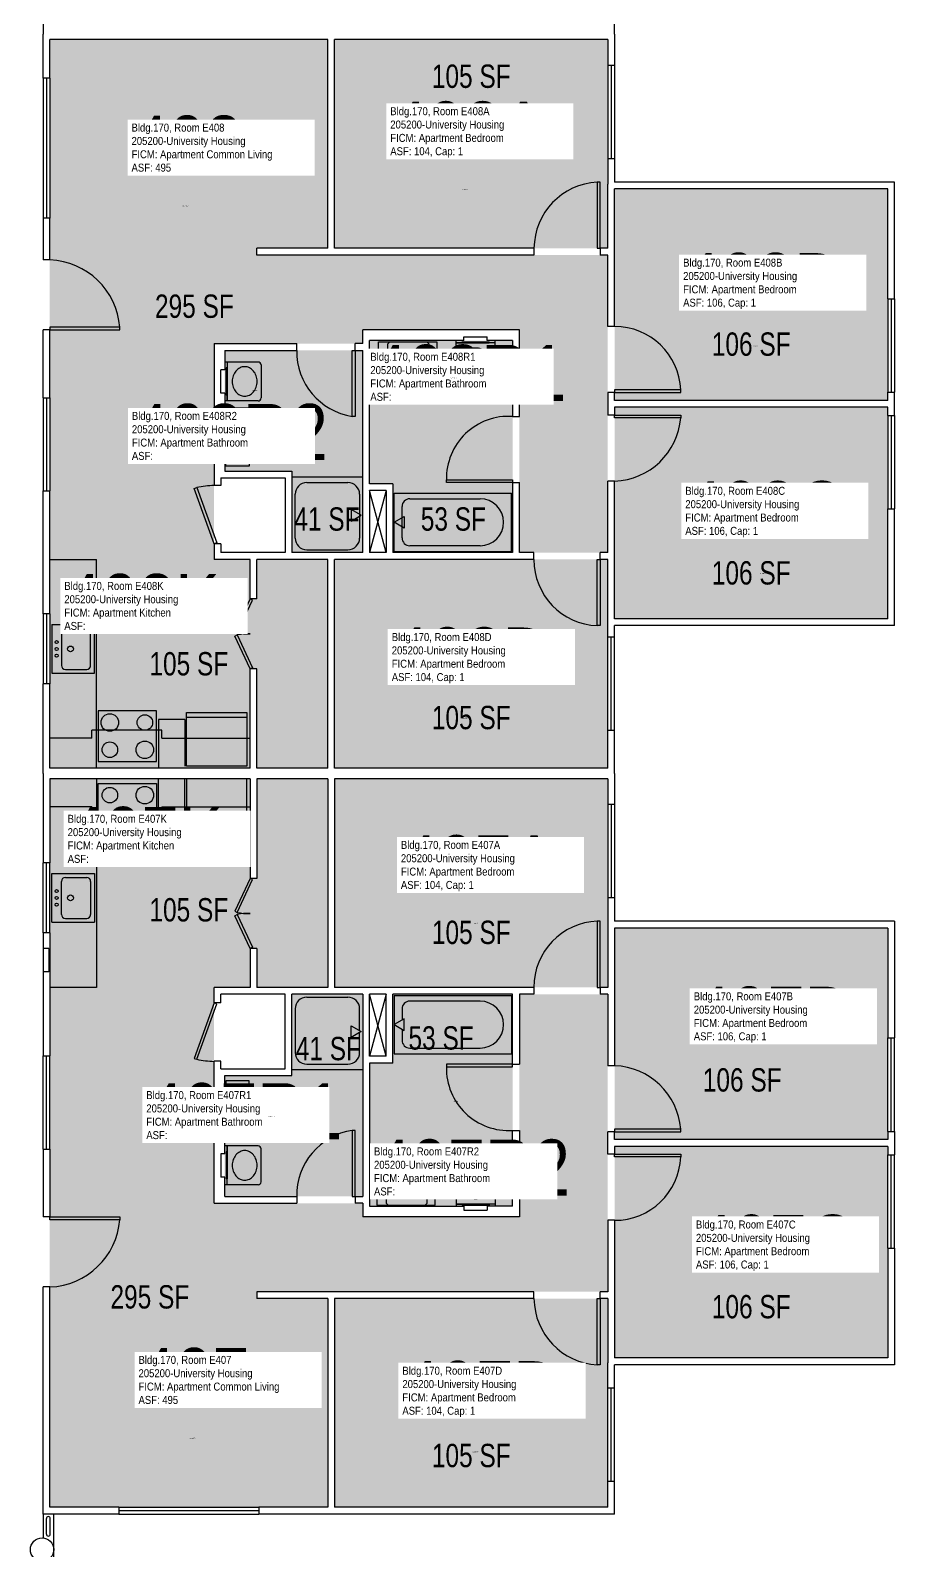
# Model space of a CAD drawing. Header units: inches. Extents: x -362 to 1240, y -1298 to 2007.
# Drawn here: x 496 to 940, y 284 to 1066 of the extents above; entities that cross this region are included whole.
import ezdxf
from ezdxf.enums import TextEntityAlignment as Align

# ---------------------------------------------------------------- set-up
doc = ezdxf.new("R2010")
doc.units = ezdxf.units.IN
doc.header["$LTSCALE"] = 10
doc.header["$MEASUREMENT"] = 0
for name, color, linetype in [('A-DOOR', 2, 'CONTINUOUS'), ('A-FLOR', 3, 'CONTINUOUS'), ('A-GLAZ', 1, 'CONTINUOUS'), ('A-IDEN-RNUM', 7, 'CONTINUOUS'), ('A-IDEN-SNUM', 4, 'CONTINUOUS'), ('A-IDEN-VNUM', 4, 'CONTINUOUS'), ('A-WALL', 5, 'CONTINUOUS'), ('AREA-TEXT', 3, 'CONTINUOUS'), ('P-SANR-FIXT', 2, 'CONTINUOUS'), ('Rooms-Category-Color', 7, 'CONTINUOUS'), ('Rooms-College-Color', 7, 'CONTINUOUS'), ('Rooms-Department-Color', 7, 'CONTINUOUS'), ('Rooms-Division-Color', 7, 'CONTINUOUS'), ('Rooms-Information', 7, 'CONTINUOUS')]:
    doc.layers.add(name, color=color, linetype=linetype)
doc.styles.add('CP_AREA', font='arial.ttf', dxfattribs={"height": 15})
doc.styles.add('CP_ROOMSNUMBER', font='arial.ttf', dxfattribs={"height": 1})
doc.styles.add('CP_ROOMVNUMBER', font='arial.ttf', dxfattribs={"width": 0.85, "height": 0.075})

msp = doc.modelspace()

# ---------------------------------------------------------------- hatches: boundary and pattern name
at = {"layer": 'Rooms-Category-Color', "true_color": 0x728ef3}
for points in [[(792.76, 797.51), (792.76, 950.51), (612.26, 950.51), (612.26, 954.01), (648.76, 954.01), (648.76, 1061.26), (505.76, 1061.26), (505.76, 794.01), (590.27, 794.01), (590.27, 905), (666.76, 905.01), (666.76, 912.01), (747.26, 912.01), (747.26, 797.51)], [(652.26, 954.01), (652.26, 1061.26), (792.76, 1061.26), (792.76, 954.01)], [(796.26, 984.51), (796.26, 875.76), (936.76, 875.76), (936.76, 984.51)], [(666.76, 797.51), (666.76, 901.51), (595.77, 901.51), (595.77, 839.38), (630.26, 839.38), (630.26, 797.51)], [(743.76, 797.51), (743.76, 906.39), (670.26, 906.51), (670.27, 832.88), (682.26, 832.88), (682.26, 797.51)], [(796.26, 872.26), (796.26, 763.51), (936.76, 763.51), (936.76, 872.26)], [(648.76, 686.76), (648.76, 794.01), (612.27, 794.01), (612.27, 773.76), (608.76, 773.76), (608.76, 794.01), (505.76, 794.01), (505.76, 686.76), (608.76, 686.76), (608.76, 737.76), (612.26, 737.76), (612.26, 686.76)], [(792.76, 794.01), (792.76, 686.76), (652.26, 686.76), (652.26, 794.01)], [(648.76, 681.26), (648.76, 574.01), (612.27, 574.01), (612.27, 594.01), (608.76, 594.01), (608.76, 574.01), (505.76, 574.01), (505.76, 681.26), (608.76, 681.26), (608.76, 630.01), (612.26, 630.01), (612.26, 681.26)], [(792.78, 574.01), (792.78, 681.26), (652.28, 681.26), (652.28, 574.01)], [(796.28, 495.76), (796.28, 604.51), (936.78, 604.51), (936.78, 495.76)], [(792.76, 570.51), (792.76, 417.51), (612.26, 417.51), (612.26, 414.01), (648.76, 414.01), (648.76, 306.76), (505.76, 306.76), (505.76, 574.01), (590.27, 574.01), (590.27, 463.01), (666.76, 463.01), (666.76, 456), (747.26, 456), (747.26, 570.51)], [(666.76, 570.51), (666.76, 466.51), (595.77, 466.51), (595.77, 528.63), (630.26, 528.63), (630.26, 570.51)], [(743.76, 570.51), (743.76, 461.63), (670.26, 461.5), (670.27, 535.13), (682.26, 535.13), (682.26, 570.51)], [(796.28, 383.51), (796.28, 492.26), (936.78, 492.26), (936.78, 383.51)], [(652.28, 414.01), (652.28, 306.76), (792.78, 306.76), (792.78, 414.01)]]:
    msp.add_hatch(color=171, dxfattribs=at).paths.add_polyline_path(points)
at = {"layer": 'Rooms-College-Color', "true_color": 0xadadad}
for points in [[(792.76, 797.51), (792.76, 950.51), (612.26, 950.51), (612.26, 954.01), (648.76, 954.01), (648.76, 1061.26), (505.76, 1061.26), (505.76, 794.01), (590.27, 794.01), (590.27, 905), (666.76, 905.01), (666.76, 912.01), (747.26, 912.01), (747.26, 797.51)], [(652.26, 954.01), (652.26, 1061.26), (792.76, 1061.26), (792.76, 954.01)], [(796.26, 984.51), (796.26, 875.76), (936.76, 875.76), (936.76, 984.51)], [(666.76, 797.51), (666.76, 901.51), (595.77, 901.51), (595.77, 839.38), (630.26, 839.38), (630.26, 797.51)], [(743.76, 797.51), (743.76, 906.39), (670.26, 906.51), (670.27, 832.88), (682.26, 832.88), (682.26, 797.51)], [(796.26, 872.26), (796.26, 763.51), (936.76, 763.51), (936.76, 872.26)], [(648.76, 686.76), (648.76, 794.01), (612.27, 794.01), (612.27, 773.76), (608.76, 773.76), (608.76, 794.01), (505.76, 794.01), (505.76, 686.76), (608.76, 686.76), (608.76, 737.76), (612.26, 737.76), (612.26, 686.76)], [(792.76, 794.01), (792.76, 686.76), (652.26, 686.76), (652.26, 794.01)], [(648.76, 681.26), (648.76, 574.01), (612.27, 574.01), (612.27, 594.01), (608.76, 594.01), (608.76, 574.01), (505.76, 574.01), (505.76, 681.26), (608.76, 681.26), (608.76, 630.01), (612.26, 630.01), (612.26, 681.26)], [(792.78, 574.01), (792.78, 681.26), (652.28, 681.26), (652.28, 574.01)], [(796.28, 495.76), (796.28, 604.51), (936.78, 604.51), (936.78, 495.76)], [(792.76, 570.51), (792.76, 417.51), (612.26, 417.51), (612.26, 414.01), (648.76, 414.01), (648.76, 306.76), (505.76, 306.76), (505.76, 574.01), (590.27, 574.01), (590.27, 463.01), (666.76, 463.01), (666.76, 456), (747.26, 456), (747.26, 570.51)], [(666.76, 570.51), (666.76, 466.51), (595.77, 466.51), (595.77, 528.63), (630.26, 528.63), (630.26, 570.51)], [(743.76, 570.51), (743.76, 461.63), (670.26, 461.5), (670.27, 535.13), (682.26, 535.13), (682.26, 570.51)], [(796.28, 383.51), (796.28, 492.26), (936.78, 492.26), (936.78, 383.51)], [(652.28, 414.01), (652.28, 306.76), (792.78, 306.76), (792.78, 414.01)]]:
    msp.add_hatch(color=253, dxfattribs=at).paths.add_polyline_path(points)
at = {"layer": 'Rooms-Department-Color', "true_color": 0x604aed}
for points in [[(792.76, 797.51), (792.76, 950.51), (612.26, 950.51), (612.26, 954.01), (648.76, 954.01), (648.76, 1061.26), (505.76, 1061.26), (505.76, 794.01), (590.27, 794.01), (590.27, 905), (666.76, 905.01), (666.76, 912.01), (747.26, 912.01), (747.26, 797.51)], [(652.26, 954.01), (652.26, 1061.26), (792.76, 1061.26), (792.76, 954.01)], [(796.26, 984.51), (796.26, 875.76), (936.76, 875.76), (936.76, 984.51)], [(666.76, 797.51), (666.76, 901.51), (595.77, 901.51), (595.77, 839.38), (630.26, 839.38), (630.26, 797.51)], [(743.76, 797.51), (743.76, 906.39), (670.26, 906.51), (670.27, 832.88), (682.26, 832.88), (682.26, 797.51)], [(796.26, 872.26), (796.26, 763.51), (936.76, 763.51), (936.76, 872.26)], [(648.76, 686.76), (648.76, 794.01), (612.27, 794.01), (612.27, 773.76), (608.76, 773.76), (608.76, 794.01), (505.76, 794.01), (505.76, 686.76), (608.76, 686.76), (608.76, 737.76), (612.26, 737.76), (612.26, 686.76)], [(792.76, 794.01), (792.76, 686.76), (652.26, 686.76), (652.26, 794.01)], [(648.76, 681.26), (648.76, 574.01), (612.27, 574.01), (612.27, 594.01), (608.76, 594.01), (608.76, 574.01), (505.76, 574.01), (505.76, 681.26), (608.76, 681.26), (608.76, 630.01), (612.26, 630.01), (612.26, 681.26)], [(792.78, 574.01), (792.78, 681.26), (652.28, 681.26), (652.28, 574.01)], [(796.28, 495.76), (796.28, 604.51), (936.78, 604.51), (936.78, 495.76)], [(792.76, 570.51), (792.76, 417.51), (612.26, 417.51), (612.26, 414.01), (648.76, 414.01), (648.76, 306.76), (505.76, 306.76), (505.76, 574.01), (590.27, 574.01), (590.27, 463.01), (666.76, 463.01), (666.76, 456), (747.26, 456), (747.26, 570.51)], [(666.76, 570.51), (666.76, 466.51), (595.77, 466.51), (595.77, 528.63), (630.26, 528.63), (630.26, 570.51)], [(743.76, 570.51), (743.76, 461.63), (670.26, 461.5), (670.27, 535.13), (682.26, 535.13), (682.26, 570.51)], [(796.28, 383.51), (796.28, 492.26), (936.78, 492.26), (936.78, 383.51)], [(652.28, 414.01), (652.28, 306.76), (792.78, 306.76), (792.78, 414.01)]]:
    msp.add_hatch(color=173, dxfattribs=at).paths.add_polyline_path(points)
at = {"layer": 'Rooms-Division-Color', "true_color": 0x604aed}
for points in [[(792.76, 797.51), (792.76, 950.51), (612.26, 950.51), (612.26, 954.01), (648.76, 954.01), (648.76, 1061.26), (505.76, 1061.26), (505.76, 794.01), (590.27, 794.01), (590.27, 905), (666.76, 905.01), (666.76, 912.01), (747.26, 912.01), (747.26, 797.51)], [(652.26, 954.01), (652.26, 1061.26), (792.76, 1061.26), (792.76, 954.01)], [(796.26, 984.51), (796.26, 875.76), (936.76, 875.76), (936.76, 984.51)], [(666.76, 797.51), (666.76, 901.51), (595.77, 901.51), (595.77, 839.38), (630.26, 839.38), (630.26, 797.51)], [(743.76, 797.51), (743.76, 906.39), (670.26, 906.51), (670.27, 832.88), (682.26, 832.88), (682.26, 797.51)], [(796.26, 872.26), (796.26, 763.51), (936.76, 763.51), (936.76, 872.26)], [(648.76, 686.76), (648.76, 794.01), (612.27, 794.01), (612.27, 773.76), (608.76, 773.76), (608.76, 794.01), (505.76, 794.01), (505.76, 686.76), (608.76, 686.76), (608.76, 737.76), (612.26, 737.76), (612.26, 686.76)], [(792.76, 794.01), (792.76, 686.76), (652.26, 686.76), (652.26, 794.01)], [(648.76, 681.26), (648.76, 574.01), (612.27, 574.01), (612.27, 594.01), (608.76, 594.01), (608.76, 574.01), (505.76, 574.01), (505.76, 681.26), (608.76, 681.26), (608.76, 630.01), (612.26, 630.01), (612.26, 681.26)], [(792.78, 574.01), (792.78, 681.26), (652.28, 681.26), (652.28, 574.01)], [(796.28, 495.76), (796.28, 604.51), (936.78, 604.51), (936.78, 495.76)], [(792.76, 570.51), (792.76, 417.51), (612.26, 417.51), (612.26, 414.01), (648.76, 414.01), (648.76, 306.76), (505.76, 306.76), (505.76, 574.01), (590.27, 574.01), (590.27, 463.01), (666.76, 463.01), (666.76, 456), (747.26, 456), (747.26, 570.51)], [(666.76, 570.51), (666.76, 466.51), (595.77, 466.51), (595.77, 528.63), (630.26, 528.63), (630.26, 570.51)], [(743.76, 570.51), (743.76, 461.63), (670.26, 461.5), (670.27, 535.13), (682.26, 535.13), (682.26, 570.51)], [(796.28, 383.51), (796.28, 492.26), (936.78, 492.26), (936.78, 383.51)], [(652.28, 414.01), (652.28, 306.76), (792.78, 306.76), (792.78, 414.01)]]:
    msp.add_hatch(color=173, dxfattribs=at).paths.add_polyline_path(points)

# ---------------------------------------------------------------- linework, layer by layer
at = {"layer": 'A-DOOR'}
for p, q in [((787.35, 988.01), (787.35, 954.01)), ((788.76, 988.01), (787.35, 988.01)), ((788.76, 954.01), (788.76, 988.01)), ((787.35, 954.01), (788.76, 954.01)), ((541.76, 913.42), (505.76, 913.42)), ((505.76, 913.42), (505.76, 912.01)), ((505.76, 912.01), (541.76, 912.01)), ((541.76, 912.01), (541.76, 913.42)), ((661.35, 867.51), (661.35, 901.51)), ((661.35, 901.51), (662.76, 901.51)), ((662.76, 901.51), (662.76, 867.51)), ((830.26, 881.17), (796.26, 881.17)), ((796.26, 881.17), (796.26, 879.76)), ((796.26, 879.76), (830.26, 879.76)), ((830.26, 879.76), (830.26, 881.17)), ((662.76, 867.51), (661.35, 867.51)), ((796.26, 868.26), (830.26, 868.26)), ((796.26, 866.84), (796.26, 868.26)), ((830.26, 868.26), (830.26, 866.84)), ((830.26, 866.84), (796.26, 866.84)), ((579.97, 830.49), (581.29, 830.97)), ((590.26, 802.01), (579.97, 830.49)), ((581.29, 830.97), (591.59, 802.49)), ((709.76, 834.92), (743.76, 834.92)), ((709.76, 833.51), (709.76, 834.92)), ((743.76, 833.51), (709.76, 833.51)), ((743.76, 834.92), (743.76, 833.51)), ((591.59, 802.49), (590.26, 802.01)), ((787.35, 760.01), (787.35, 794.01)), ((787.35, 794.01), (788.76, 794.01)), ((788.76, 794.01), (788.76, 760.01)), ((608.76, 773.76), (600.89, 756.91)), ((610.04, 773.16), (608.76, 773.76)), ((602.17, 756.31), (610.04, 773.16)), ((788.76, 760.01), (787.35, 760.01)), ((600.89, 756.91), (602.17, 756.31)), ((600.89, 754.6), (602.17, 755.2)), ((608.76, 737.76), (600.89, 754.6)), ((602.17, 755.2), (610.04, 738.36)), ((610.04, 738.36), (608.76, 737.76)), ((608.76, 630.01), (600.89, 613.16)), ((602.17, 612.56), (610.04, 629.41)), ((610.04, 629.41), (608.76, 630.01)), ((600.89, 613.16), (602.17, 612.56)), ((600.89, 610.85), (602.17, 611.45)), ((608.76, 594.01), (600.89, 610.85)), ((602.17, 611.45), (610.04, 594.61)), ((787.35, 608.01), (787.35, 574.01)), ((788.76, 608.01), (787.35, 608.01)), ((788.76, 574.01), (788.76, 608.01)), ((610.04, 594.61), (608.76, 594.01)), ((787.35, 574.01), (788.76, 574.01)), ((590.26, 566.01), (579.97, 537.53)), ((581.29, 537.05), (591.59, 565.53)), ((591.59, 565.53), (590.26, 566.01)), ((579.97, 537.53), (581.29, 537.05)), ((709.76, 534.51), (709.76, 533.09)), ((743.76, 534.51), (709.76, 534.51)), ((709.76, 533.09), (743.76, 533.09)), ((743.76, 533.09), (743.76, 534.51)), ((661.35, 500.51), (661.35, 466.51)), ((662.76, 500.51), (661.35, 500.51)), ((662.76, 466.51), (662.76, 500.51)), ((830.26, 501.17), (796.26, 501.17)), ((796.26, 501.17), (796.26, 499.76)), ((830.26, 499.76), (830.26, 501.17)), ((796.26, 499.76), (830.26, 499.76)), ((796.26, 488.26), (830.26, 488.26)), ((796.26, 486.84), (796.26, 488.26)), ((830.26, 486.84), (796.26, 486.84)), ((830.26, 488.26), (830.26, 486.84)), ((661.35, 466.51), (662.76, 466.51)), ((505.76, 456.01), (541.76, 456.01)), ((505.76, 454.59), (505.76, 456.01)), ((541.76, 454.59), (505.76, 454.59)), ((541.76, 456.01), (541.76, 454.59)), ((787.35, 380.01), (787.35, 414.01)), ((787.35, 414.01), (788.76, 414.01)), ((788.76, 414.01), (788.76, 380.01)), ((788.76, 380.01), (787.35, 380.01))]:
    msp.add_line(p, q, dxfattribs=at)
for centre, radius, start, end in [((789.15, 953.67), 34.38, 92.99623, 179.44152), ((504.29, 910.44), 37.6, 4.55195, 87.74769), ((796.31, 879.78), 33.98, 2.35506, 90.08269), ((666.61, 900.95), 33.85, 179.05527, 261.05134), ((741.64, 835.69), 31.88, 86.17917, 181.38308), ((794.95, 869.67), 35.43, 272.13458, 355.42767), ((591.19, 785.47), 46.56, 91.13665, 102.26972), ((788.53, 793.75), 33.77, 179.56724, 267.99501), ((607.6, 781.43), 25.7, 257.79511, 272.60034), ((607.6, 730.08), 25.7, 87.39966, 102.20489), ((607.6, 637.68), 25.7, 257.79511, 272.60034), ((607.6, 586.33), 25.7, 87.39966, 102.20489), ((788.53, 574.26), 33.77, 92.00499, 180.43276), ((591.19, 582.54), 46.56, 257.73028, 268.86335), ((741.64, 532.32), 31.88, 178.61692, 273.82083), ((794.95, 498.35), 35.43, 4.57233, 87.86542), ((666.61, 467.07), 33.85, 98.94866, 180.94473), ((796.31, 488.24), 33.98, 269.91731, 357.64494), ((504.29, 457.57), 37.6, 272.25231, 355.44805), ((789.15, 414.34), 34.38, 180.55848, 267.00377)]:
    msp.add_arc(centre, radius, start, end, dxfattribs=at)
at = {"layer": 'A-FLOR'}
for p, q in [((678.76, 829.38), (670.26, 797.51)), ((678.76, 797.5), (670.26, 829.38)), ((678.76, 570.52), (670.26, 538.63)), ((678.76, 538.63), (670.26, 570.51)), ((504.01, 292.94), (504.01, 300.97)), ((506.01, 292.94), (506.01, 300.97))]:
    msp.add_line(p, q, dxfattribs=at)
at = {"layer": 'A-FLOR', "extrusion": (4.55442e-15, 0.000187714, 1)}
msp.add_arc((505.01, 300.97, 0.06), 1, 0, 180, dxfattribs=at)
at = {"layer": 'A-FLOR', "extrusion": (4.63861e-15, 0.000187714, 1)}
msp.add_arc((505.01, 292.94, 0.05), 1, 180, 0, dxfattribs=at)
at = {"layer": 'A-GLAZ'}
for p, q in [((792.76, 1048.01), (792.76, 1000.01)), ((794.51, 1048.01), (794.51, 1000.01)), ((796.26, 1048.01), (796.26, 1000.01)), ((502.26, 1041.51), (502.26, 969.51)), ((504.01, 1041.51), (504.01, 969.51)), ((505.76, 1041.51), (505.76, 969.51)), ((936.76, 928.01), (936.76, 880.01)), ((938.51, 928.01), (938.51, 880.01)), ((940.26, 928.01), (940.26, 880.01)), ((502.26, 877.01), (502.26, 829.26)), ((504.01, 877.01), (504.01, 829.26)), ((505.76, 877.01), (505.76, 829.26)), ((936.76, 868.01), (936.76, 820.01)), ((938.51, 868.01), (938.51, 820.01)), ((940.26, 868.01), (940.26, 820.01)), ((502.26, 766.01), (502.26, 730.01)), ((504.01, 766.01), (504.01, 730.01)), ((505.76, 766.01), (505.76, 730.01)), ((792.76, 706.01), (792.76, 754.01)), ((794.51, 706.01), (794.51, 754.01)), ((796.26, 706.01), (796.26, 754.01)), ((792.76, 668.01), (792.76, 620.01)), ((794.51, 668.01), (794.51, 620.01)), ((796.26, 668.01), (796.26, 620.01)), ((502.26, 602.01), (502.26, 638.01)), ((504.01, 602.01), (504.01, 638.01)), ((505.76, 602.01), (505.76, 638.01)), ((936.76, 500.01), (936.76, 548.01)), ((938.51, 500.01), (938.51, 548.01)), ((940.26, 500.01), (940.26, 548.01)), ((502.26, 490.88), (502.26, 538.88)), ((504.01, 490.88), (504.01, 538.88)), ((505.76, 490.88), (505.76, 538.88)), ((936.76, 440.01), (936.76, 488.01)), ((938.51, 440.01), (938.51, 488.01)), ((940.26, 440.01), (940.26, 488.01)), ((792.76, 320.01), (792.76, 368.01)), ((794.51, 320.01), (794.51, 368.01)), ((796.26, 320.01), (796.26, 368.01)), ((541.26, 306.76), (613.26, 306.76)), ((541.26, 305.01), (613.26, 305.01)), ((541.26, 303.26), (613.26, 303.26))]:
    msp.add_line(p, q, dxfattribs=at)
at = {"layer": 'A-WALL'}
for p, q in [((502.26, 1086.51), (502.26, 1064.01)), ((796.26, 1064.01), (796.26, 1080.01)), ((502.26, 1041.51), (502.26, 1064.01)), ((796.26, 1064.01), (796.26, 1048.01)), ((648.76, 1061.26), (505.76, 1061.26)), ((505.76, 1041.51), (505.76, 1061.26)), ((648.76, 954.01), (648.76, 1061.26)), ((792.76, 1061.26), (652.26, 1061.26)), ((652.26, 954.01), (652.26, 1061.26)), ((792.76, 1061.26), (792.76, 1048.01)), ((796.26, 1048.01), (792.76, 1048.01)), ((505.76, 1041.51), (502.26, 1041.51)), ((792.76, 1000.01), (792.76, 987.01)), ((796.26, 1000.01), (792.76, 1000.01)), ((796.26, 1000.01), (796.26, 988.01)), ((792.76, 954.01), (792.76, 987.01)), ((940.26, 988.01), (796.26, 988.01)), ((940.26, 928.01), (940.26, 988.01)), ((936.76, 984.51), (796.26, 984.51)), ((796.26, 913.76), (796.26, 984.51)), ((936.76, 928.01), (936.76, 984.51)), ((502.26, 969.51), (502.26, 948.01)), ((505.76, 969.51), (502.26, 969.51)), ((505.76, 948.01), (505.76, 969.51)), ((648.76, 954.01), (612.26, 954.01)), ((612.26, 950.51), (612.26, 954.01)), ((754.76, 954.01), (652.26, 954.01)), ((754.76, 954.01), (754.76, 950.51)), ((792.76, 954.01), (788.76, 954.01)), ((788.76, 954.01), (788.76, 950.51)), ((505.76, 948.01), (502.26, 948.01)), ((754.76, 950.51), (612.26, 950.51)), ((792.76, 950.51), (788.76, 950.51)), ((792.76, 913.76), (792.76, 950.51)), ((936.76, 928.01), (940.26, 928.01)), ((505.76, 912.01), (502.26, 912.01)), ((502.26, 877.01), (502.26, 912.01)), ((505.76, 877.01), (505.76, 912.01)), ((666.76, 905.01), (666.76, 912.01)), ((747.26, 912.01), (666.76, 912.01)), ((718.76, 906.51), (718.76, 908.51)), ((718.76, 908.51), (730.76, 908.51)), ((730.76, 906.51), (730.76, 908.51)), ((747.26, 867.51), (747.26, 912.01)), ((796.26, 913.76), (792.76, 913.76)), ((590.26, 905.01), (632.76, 905.01)), ((590.26, 905.01), (590.26, 832.01)), ((595.76, 901.51), (595.76, 891.51)), ((595.76, 901.51), (632.76, 901.51)), ((632.76, 901.51), (632.76, 905.01)), ((662.76, 901.51), (662.76, 905.01)), ((666.76, 905.01), (662.76, 905.01)), ((662.76, 901.51), (666.76, 901.51)), ((666.76, 797.51), (666.76, 901.51)), ((670.26, 832.88), (670.26, 906.51)), ((718.76, 906.51), (670.26, 906.51)), ((743.76, 906.51), (730.76, 906.51)), ((743.76, 906.51), (743.76, 867.51)), ((593.76, 879.51), (593.76, 891.51)), ((595.76, 891.51), (593.76, 891.51)), ((502.26, 877.01), (505.76, 877.01)), ((595.76, 879.51), (593.76, 879.51)), ((595.76, 879.51), (595.76, 839.38)), ((796.26, 879.76), (792.76, 879.76)), ((792.76, 879.76), (792.76, 868.26)), ((796.26, 875.76), (796.26, 879.76)), ((936.76, 875.76), (796.26, 875.76)), ((936.76, 875.76), (936.76, 880.01)), ((936.76, 880.01), (940.26, 880.01)), ((940.26, 868.01), (940.26, 880.01)), ((743.76, 867.51), (747.26, 867.51)), ((796.26, 868.26), (792.76, 868.26)), ((796.26, 872.26), (796.26, 868.26)), ((936.76, 872.26), (796.26, 872.26)), ((936.76, 868.01), (936.76, 872.26)), ((936.76, 868.01), (940.26, 868.01)), ((595.76, 839.38), (630.26, 839.38)), ((630.26, 839.38), (630.26, 797.51)), ((502.26, 829.26), (505.76, 829.26)), ((502.26, 766.01), (502.26, 829.26)), ((505.76, 794.01), (505.76, 829.26)), ((593.76, 832.01), (590.26, 832.01)), ((593.76, 835.88), (593.76, 832.01)), ((593.76, 835.88), (626.76, 835.88)), ((626.76, 835.88), (626.76, 797.51)), ((682.26, 832.88), (670.26, 832.88)), ((670.26, 829.38), (670.26, 797.51)), ((678.76, 829.38), (670.26, 829.38)), ((678.76, 829.38), (678.76, 797.51)), ((682.26, 832.88), (682.26, 797.51)), ((743.76, 833.51), (747.26, 833.51)), ((743.76, 833.51), (743.76, 797.51)), ((747.26, 797.51), (747.26, 833.51)), ((796.26, 834.26), (792.76, 834.26)), ((792.76, 797.51), (792.76, 834.26)), ((796.26, 763.51), (796.26, 834.26)), ((936.76, 763.51), (936.76, 820.01)), ((936.76, 820.01), (940.26, 820.01)), ((940.26, 760.01), (940.26, 820.01)), ((590.26, 802.01), (590.26, 794.01)), ((593.76, 802.01), (590.26, 802.01)), ((593.76, 802.01), (593.76, 797.51)), ((626.76, 797.51), (593.76, 797.51)), ((666.76, 797.51), (630.26, 797.51)), ((678.76, 797.51), (670.26, 797.51)), ((743.76, 797.51), (682.26, 797.51)), ((754.76, 797.51), (747.26, 797.51)), ((754.76, 794.01), (754.76, 797.51)), ((788.76, 794.01), (788.76, 797.51)), ((792.76, 797.51), (788.76, 797.51)), ((505.76, 766.01), (505.76, 794.01)), ((608.76, 794.01), (590.26, 794.01)), ((608.76, 773.76), (608.76, 794.01)), ((648.76, 794.01), (612.26, 794.01)), ((612.26, 773.76), (612.26, 794.01)), ((648.76, 686.76), (648.76, 794.01)), ((652.26, 686.76), (652.26, 794.01)), ((754.76, 794.01), (652.26, 794.01)), ((792.76, 794.01), (788.76, 794.01)), ((792.76, 759.01), (792.76, 794.01)), ((612.26, 773.76), (608.76, 773.76)), ((505.76, 766.01), (502.26, 766.01)), ((792.76, 754.01), (792.76, 759.01)), ((936.76, 763.51), (796.26, 763.51)), ((796.26, 754.01), (796.26, 760.01)), ((940.26, 760.01), (796.26, 760.01)), ((796.26, 754.01), (792.76, 754.01)), ((612.26, 737.76), (608.76, 737.76)), ((608.76, 686.76), (608.76, 737.76)), ((612.26, 686.76), (612.26, 737.76)), ((505.76, 730.01), (502.26, 730.01)), ((502.26, 684.01), (502.26, 730.01)), ((505.76, 686.76), (505.76, 730.01)), ((792.76, 686.76), (792.76, 706.01)), ((796.26, 706.01), (792.76, 706.01)), ((796.26, 684.01), (796.26, 706.01)), ((502.26, 684.01), (502.26, 638.01)), ((608.76, 686.76), (505.76, 686.76)), ((608.76, 681.26), (505.76, 681.26)), ((505.76, 681.26), (505.76, 638.01)), ((608.76, 681.26), (608.76, 630.01)), ((648.76, 686.76), (612.26, 686.76)), ((648.76, 681.26), (612.26, 681.26)), ((612.26, 681.26), (612.26, 630.01)), ((648.76, 681.26), (648.76, 574.01)), ((792.76, 686.76), (652.26, 686.76)), ((792.76, 681.26), (652.26, 681.26)), ((652.26, 681.26), (652.26, 574.01)), ((792.76, 681.26), (792.76, 668.01)), ((796.26, 684.01), (796.26, 668.01)), ((796.26, 668.01), (792.76, 668.01)), ((505.76, 638.01), (502.26, 638.01)), ((612.26, 630.01), (608.76, 630.01)), ((796.26, 620.01), (792.76, 620.01)), ((792.76, 620.01), (792.76, 607.01)), ((796.26, 620.01), (796.26, 608.01)), ((505.76, 602.01), (502.26, 602.01)), ((502.26, 602.01), (502.26, 594.01)), ((505.76, 602.01), (505.76, 574.01)), ((792.76, 609.01), (792.76, 574.01)), ((940.26, 608.01), (796.26, 608.01)), ((936.76, 604.51), (796.26, 604.51)), ((796.26, 604.51), (796.26, 533.76)), ((936.76, 604.51), (936.76, 548.01)), ((940.26, 608.01), (940.26, 548.01)), ((502.26, 594.01), (502.26, 582.01)), ((505.26, 594.01), (502.26, 594.01)), ((505.26, 594.01), (505.26, 582.01)), ((612.26, 594.01), (608.76, 594.01)), ((608.76, 594.01), (608.76, 574.01)), ((612.26, 594.01), (612.26, 574.01)), ((502.26, 582.01), (502.26, 538.88)), ((505.26, 582.01), (502.26, 582.01)), ((505.76, 574.01), (505.76, 538.88)), ((590.26, 566.01), (590.26, 574.01)), ((608.76, 574.01), (590.26, 574.01)), ((593.76, 566.01), (593.76, 570.51)), ((626.76, 570.51), (593.76, 570.51)), ((648.76, 574.01), (612.26, 574.01)), ((626.76, 532.13), (626.76, 570.51)), ((630.26, 528.63), (630.26, 570.51)), ((666.76, 570.51), (630.26, 570.51)), ((754.76, 574.01), (652.26, 574.01)), ((666.76, 570.51), (666.76, 466.51)), ((670.26, 538.63), (670.26, 570.51)), ((678.76, 570.51), (670.26, 570.51)), ((678.76, 538.63), (678.76, 570.51)), ((682.26, 535.13), (682.26, 570.51)), ((743.76, 570.51), (682.26, 570.51)), ((743.76, 534.51), (743.76, 570.51)), ((747.26, 570.51), (747.26, 534.51)), ((754.76, 570.51), (747.26, 570.51)), ((754.76, 574.01), (754.76, 570.51)), ((788.76, 574.01), (788.76, 570.51)), ((792.76, 574.01), (788.76, 574.01)), ((792.76, 570.51), (788.76, 570.51)), ((792.76, 570.51), (792.76, 533.76)), ((593.76, 566.01), (590.26, 566.01)), ((936.76, 548.01), (940.26, 548.01)), ((502.26, 538.88), (505.76, 538.88)), ((593.76, 536.01), (590.26, 536.01)), ((590.26, 463.01), (590.26, 536.01)), ((593.76, 532.13), (593.76, 536.01)), ((593.76, 532.13), (626.76, 532.13)), ((678.76, 538.63), (670.26, 538.63)), ((670.26, 535.13), (670.26, 461.51)), ((682.26, 535.13), (670.26, 535.13)), ((743.76, 534.51), (747.26, 534.51)), ((796.26, 533.76), (792.76, 533.76)), ((595.76, 488.51), (595.76, 528.63)), ((595.76, 528.63), (630.26, 528.63)), ((743.76, 500.51), (747.26, 500.51)), ((743.76, 461.51), (743.76, 500.51)), ((747.26, 500.51), (747.26, 456.01)), ((796.26, 499.76), (792.76, 499.76)), ((792.76, 488.26), (792.76, 499.76)), ((796.26, 495.76), (796.26, 499.76)), ((936.76, 495.76), (796.26, 495.76)), ((936.76, 500.01), (936.76, 495.76)), ((936.76, 500.01), (940.26, 500.01)), ((940.26, 500.01), (940.26, 488.01)), ((502.26, 490.88), (505.76, 490.88)), ((502.26, 490.88), (502.26, 456.01)), ((505.76, 490.88), (505.76, 456.01)), ((595.76, 488.51), (593.76, 488.51)), ((593.76, 488.51), (593.76, 476.51)), ((796.26, 488.26), (792.76, 488.26)), ((796.26, 492.26), (796.26, 488.26)), ((936.76, 492.26), (796.26, 492.26)), ((936.76, 492.26), (936.76, 488.01)), ((936.76, 488.01), (940.26, 488.01)), ((595.76, 476.51), (593.76, 476.51)), ((595.76, 466.51), (595.76, 476.51)), ((590.26, 463.01), (632.76, 463.01)), ((595.76, 466.51), (632.76, 466.51)), ((632.76, 466.51), (632.76, 463.01)), ((662.76, 466.51), (666.76, 466.51)), ((662.76, 466.51), (662.76, 463.01)), ((666.76, 463.01), (662.76, 463.01)), ((666.76, 463.01), (666.76, 456.01)), ((670.26, 461.51), (718.76, 461.51)), ((718.76, 461.51), (718.76, 459.51)), ((743.76, 461.51), (730.76, 461.51)), ((730.76, 461.51), (730.76, 459.51)), ((505.76, 456.01), (502.26, 456.01)), ((747.26, 456.01), (666.76, 456.01)), ((718.76, 459.51), (730.76, 459.51)), ((796.26, 454.26), (792.76, 454.26)), ((792.76, 454.26), (792.76, 417.51)), ((796.26, 454.26), (796.26, 383.51)), ((936.76, 440.01), (936.76, 383.51)), ((936.76, 440.01), (940.26, 440.01)), ((940.26, 440.01), (940.26, 380.01)), ((502.26, 303.26), (502.26, 420.01)), ((505.76, 420.01), (502.26, 420.01)), ((505.76, 306.76), (505.76, 420.01)), ((612.26, 417.51), (612.26, 414.01)), ((754.76, 417.51), (612.26, 417.51)), ((754.76, 414.01), (754.76, 417.51)), ((792.76, 417.51), (788.76, 417.51)), ((788.76, 414.01), (788.76, 417.51)), ((648.76, 414.01), (612.26, 414.01)), ((648.76, 414.01), (648.76, 306.76)), ((652.26, 414.01), (652.26, 306.76)), ((754.76, 414.01), (652.26, 414.01)), ((792.76, 414.01), (788.76, 414.01)), ((792.76, 414.01), (792.76, 381.01)), ((936.76, 383.51), (796.26, 383.51)), ((792.76, 368.01), (792.76, 381.01)), ((796.26, 368.01), (796.26, 380.01)), ((940.26, 380.01), (796.26, 380.01)), ((796.26, 368.01), (792.76, 368.01)), ((792.76, 306.76), (792.76, 320.01)), ((796.26, 320.01), (792.76, 320.01)), ((796.26, 303.26), (796.26, 320.01)), ((541.26, 306.76), (505.76, 306.76)), ((541.26, 306.76), (541.26, 303.26)), ((613.26, 306.76), (613.26, 303.26)), ((648.76, 306.76), (613.26, 306.76)), ((792.76, 306.76), (652.26, 306.76)), ((541.26, 303.26), (502.26, 303.26)), ((502.26, 303.26), (502.26, 290.99)), ((507.76, 165.01), (507.76, 303.26)), ((796.26, 303.26), (613.26, 303.26))]:
    msp.add_line(p, q, dxfattribs=at)
msp.add_circle((501.76, 285.01), 6, dxfattribs=at)
at = {"layer": 'P-SANR-FIXT'}
for p, q in [((674.76, 905.88), (704.76, 905.88)), ((674.76, 893.88), (674.76, 905.88)), ((679.64, 904.88), (680.64, 905.88)), ((679.64, 898.06), (679.64, 904.88)), ((680.64, 905.88), (699.64, 905.88)), ((699.64, 905.88), (700.64, 904.88)), ((700.64, 904.88), (700.64, 897.88)), ((704.76, 905.88), (704.76, 893.88)), ((714.76, 889.38), (714.76, 906.51)), ((734.76, 905.38), (714.76, 905.38)), ((714.76, 905.38), (731.76, 905.38)), ((717.76, 905.38), (717.76, 905.88)), ((717.76, 905.88), (731.76, 905.88)), ((731.76, 905.38), (731.76, 905.88)), ((734.76, 889.38), (734.76, 906.51)), ((612.89, 895.51), (595.76, 895.51)), ((596.89, 892.51), (596.39, 892.51)), ((596.39, 878.51), (596.39, 892.51)), ((596.89, 895.51), (596.89, 875.51)), ((596.89, 875.51), (596.89, 892.51)), ((614.39, 894.01), (614.39, 877.01)), ((704.76, 893.88), (674.76, 893.88)), ((680.64, 896.88), (679.76, 897.76)), ((684.14, 896.88), (680.64, 896.88)), ((687.58, 897.87), (684.14, 896.88)), ((692.58, 897.88), (687.7, 897.88)), ((696.14, 896.88), (692.7, 897.87)), ((699.47, 896.88), (696.14, 896.88)), ((700.64, 897.88), (699.76, 897)), ((733.26, 887.88), (716.26, 887.88)), ((612.89, 875.51), (595.76, 875.51)), ((596.89, 878.51), (596.39, 878.51)), ((596.36, 872.01), (608.36, 872.01)), ((596.36, 842.01), (596.36, 872.01)), ((596.36, 866.51), (597.36, 867.51)), ((597.36, 867.51), (604.36, 867.51)), ((604.36, 867.51), (605.24, 866.63)), ((608.36, 872.01), (608.36, 842.01)), ((596.36, 847.51), (596.36, 866.51)), ((605.36, 863.01), (604.36, 859.51)), ((605.36, 866.33), (605.36, 863.01)), ((604.36, 859.51), (604.36, 854.57)), ((604.38, 854.45), (605.36, 851.01)), ((597.36, 846.51), (596.36, 847.51)), ((604.36, 846.51), (597.36, 846.51)), ((605.36, 847.51), (604.36, 846.51)), ((605.36, 851.01), (605.36, 847.51)), ((608.36, 842.01), (596.36, 842.01)), ((666.76, 836.38), (630.26, 836.38)), ((637.93, 833.51), (659.1, 833.51)), ((631.93, 805.01), (631.93, 827.51)), ((665.1, 827.51), (665.1, 805.01)), ((682.89, 798.13), (682.89, 828.13)), ((682.89, 828.13), (743.14, 828.13)), ((686.91, 805.1), (686.91, 821.17)), ((690.92, 825.18), (727.07, 825.18)), ((743.14, 798.13), (743.14, 828.13)), ((665.87, 816.76), (660.67, 819.76)), ((660.67, 819.76), (660.67, 813.76)), ((660.67, 813.76), (665.87, 816.76)), ((682.89, 813.13), (688.09, 816.13)), ((688.09, 810.13), (682.89, 813.13)), ((688.09, 816.13), (688.09, 810.13)), ((637.93, 799.01), (659.1, 799.01)), ((682.89, 798.13), (743.14, 798.13)), ((727.07, 801.08), (690.92, 801.08)), ((505.76, 794.01), (529.76, 794.01)), ((529.76, 686.76), (529.76, 794.01)), ((506.76, 760.51), (506.76, 735.51)), ((506.76, 760.51), (528.76, 760.51)), ((513.76, 758.51), (524.76, 758.51)), ((528.76, 735.51), (528.76, 760.51)), ((511.76, 756.51), (511.76, 739.51)), ((526.76, 739.51), (526.76, 756.51)), ((506.76, 735.51), (528.76, 735.51)), ((513.76, 737.51), (524.76, 737.51)), ((560.63, 716.17), (530.63, 716.17)), ((530.63, 716.17), (530.63, 690.17)), ((560.63, 690.17), (560.63, 716.17)), ((575.14, 711.76), (561.63, 711.76)), ((561.63, 711.76), (561.63, 686.76)), ((575.14, 711.76), (575.14, 687.76)), ((576.14, 687.76), (576.14, 715.26)), ((576.14, 715.26), (607.14, 715.26)), ((576.14, 713.01), (607.14, 713.01)), ((607.14, 715.26), (607.14, 687.76)), ((527.39, 702.17), (527.39, 706.17)), ((563.39, 706.17), (527.39, 706.17)), ((563.39, 702.17), (563.39, 706.17)), ((527.39, 702.17), (505.76, 702.17)), ((563.39, 702.17), (608.76, 702.17)), ((530.63, 690.17), (560.63, 690.17)), ((607.14, 687.76), (576.14, 687.76)), ((529.76, 681.26), (529.76, 574.01)), ((561.63, 657.26), (561.63, 681.26)), ((575.14, 657.26), (575.14, 681.26)), ((576.14, 681.26), (576.14, 653.76)), ((607.14, 681.26), (576.14, 681.26)), ((607.14, 653.76), (607.14, 681.26)), ((530.63, 652.84), (530.63, 678.84)), ((530.63, 678.84), (560.63, 678.84)), ((560.63, 678.84), (560.63, 652.84)), ((527.39, 666.84), (505.76, 666.84)), ((527.39, 666.84), (527.39, 662.84)), ((563.39, 666.84), (563.39, 662.84)), ((563.39, 666.84), (608.76, 666.84)), ((563.39, 662.84), (527.39, 662.84)), ((575.14, 657.26), (561.63, 657.26)), ((560.63, 652.84), (530.63, 652.84)), ((576.14, 656.01), (607.14, 656.01)), ((576.14, 653.76), (607.14, 653.76)), ((506.76, 607.51), (506.76, 632.51)), ((506.76, 632.51), (528.76, 632.51)), ((511.76, 611.51), (511.76, 628.51)), ((513.76, 630.51), (524.76, 630.51)), ((526.76, 628.51), (526.76, 611.51)), ((528.76, 632.51), (528.76, 607.51)), ((506.76, 607.51), (528.76, 607.51)), ((513.76, 609.51), (524.76, 609.51)), ((529.76, 574.01), (505.76, 574.01)), ((631.93, 563.01), (631.93, 540.51)), ((637.93, 569.01), (659.1, 569.01)), ((665.1, 551.7), (665.1, 563.01)), ((682.89, 569.88), (682.89, 539.88)), ((682.89, 569.88), (743.14, 569.88)), ((686.91, 562.92), (686.91, 557.2)), ((727.07, 566.93), (690.92, 566.93)), ((743.14, 569.88), (743.14, 539.88)), ((688.09, 557.88), (682.89, 554.88)), ((682.89, 554.88), (688.09, 551.88)), ((688.09, 551.88), (688.09, 557.88)), ((660.67, 554.26), (665.87, 551.26)), ((660.67, 548.26), (660.67, 554.26)), ((665.87, 551.26), (660.67, 548.26)), ((665.1, 540.51), (665.1, 550.81)), ((686.91, 552.56), (686.91, 546.85)), ((682.89, 539.88), (743.14, 539.88)), ((690.92, 542.83), (727.07, 542.83)), ((666.76, 531.63), (630.26, 531.63)), ((637.93, 534.51), (659.1, 534.51)), ((596.36, 526.01), (596.36, 496.01)), ((608.36, 526.01), (596.36, 526.01)), ((608.36, 496.01), (608.36, 526.01)), ((597.36, 521.51), (596.36, 520.51)), ((596.36, 520.51), (596.36, 501.51)), ((604.36, 521.51), (597.36, 521.51)), ((605.36, 520.51), (604.36, 521.51)), ((604.38, 513.56), (605.36, 517.01)), ((605.36, 517.01), (605.36, 520.51)), ((604.36, 508.51), (604.36, 513.45)), ((605.36, 505.01), (604.36, 508.51)), ((596.36, 501.51), (597.36, 500.51)), ((597.36, 500.51), (604.36, 500.51)), ((604.36, 500.51), (605.24, 501.38)), ((605.36, 501.68), (605.36, 505.01)), ((612.89, 492.51), (595.76, 492.51)), ((596.36, 496.01), (608.36, 496.01)), ((596.89, 492.51), (596.89, 475.51)), ((596.89, 472.51), (596.89, 492.51)), ((596.89, 489.51), (596.39, 489.51)), ((596.39, 489.51), (596.39, 475.51)), ((614.39, 474.01), (614.39, 491.01)), ((714.76, 478.63), (714.76, 461.51)), ((733.26, 480.13), (716.26, 480.13)), ((734.76, 478.63), (734.76, 461.51)), ((612.89, 472.51), (595.76, 472.51)), ((596.89, 475.51), (596.39, 475.51)), ((703.89, 474.13), (673.89, 474.13)), ((673.89, 474.13), (673.89, 462.13)), ((678.76, 469.96), (678.76, 463.13)), ((679.76, 471.13), (678.89, 470.25)), ((683.26, 471.13), (679.76, 471.13)), ((686.71, 470.15), (683.26, 471.13)), ((691.71, 470.13), (686.82, 470.13)), ((695.26, 471.13), (691.82, 470.15)), ((698.59, 471.13), (695.26, 471.13)), ((699.76, 470.13), (698.89, 471.01)), ((699.76, 463.13), (699.76, 470.13)), ((703.89, 462.13), (703.89, 474.13)), ((673.89, 462.13), (703.89, 462.13)), ((678.76, 463.13), (679.76, 462.13)), ((679.76, 462.13), (698.76, 462.13)), ((698.76, 462.13), (699.76, 463.13)), ((734.76, 462.63), (714.76, 462.63)), ((714.76, 462.63), (731.76, 462.63)), ((717.76, 462.63), (717.76, 462.13)), ((717.76, 462.13), (731.76, 462.13)), ((731.76, 462.63), (731.76, 462.13))]:
    msp.add_line(p, q, dxfattribs=at)
for centre, radius in [((509.26, 751.51), 0.791), ((509.26, 748.01), 0.791), ((509.26, 744.51), 0.791), ((516.39, 748.01), 1.5), ((536.63, 710.17), 4.5), ((554.63, 710.17), 4), ((536.63, 696.17), 4), ((554.63, 696.17), 4.5), ((536.63, 672.84), 4), ((554.63, 672.84), 4.5), ((536.63, 658.84), 4.5), ((554.63, 658.84), 4), ((509.26, 623.51), 0.791), ((509.26, 620.01), 0.791), ((516.39, 620.01), 1.5), ((509.26, 616.51), 0.791)]:
    msp.add_circle(centre, radius, dxfattribs=at)
for centre, radius, start, end in [((723.64, 895.76), 6.59, 130.10091, 153.80841), ((724.32, 894.95), 7.65, 109.22936, 130.10091), ((724.76, 893.68), 9, 90, 109.22936), ((724.76, 893.68), 9, 70.77064, 90), ((725.21, 894.95), 7.65, 49.89909, 70.77064), ((725.89, 895.76), 6.59, 26.19159, 49.89909), ((606.51, 886.63), 6.59, 116.19159, 139.89909), ((605.99, 887.69), 5.42, 90, 116.19159), ((605.99, 887.69), 5.42, 63.80841, 90), ((605.47, 886.63), 6.59, 40.10091, 63.80841), ((612.89, 894.01), 1.5, 0, 90), ((680.06, 898.06), 0.418, 180, 225), ((691.97, 887.71), 9.33, 140.52754, 161.16462), ((690.85, 888.63), 7.89, 116.70119, 140.52754), ((690.14, 890.05), 6.3, 90, 116.70119), ((687.7, 897.46), 0.418, 90, 105.9454), ((690.14, 890.05), 6.3, 63.29881, 90), ((692.58, 897.46), 0.418, 74.0546, 90), ((689.43, 888.63), 7.89, 39.47246, 63.29881), ((688.31, 887.71), 9.33, 18.83538, 39.47246), ((699.47, 897.3), 0.418, 270, 315), ((722.58, 896.28), 5.42, 153.80841, 180), ((722.58, 896.28), 5.42, 180, 206.19159), ((723.64, 896.8), 6.59, 206.19159, 229.89909), ((724.32, 897.61), 7.65, 229.89909, 250.77064), ((725.21, 897.61), 7.65, 289.22936, 310.10091), ((725.89, 896.8), 6.59, 310.10091, 333.80841), ((726.95, 896.28), 5.42, 0, 26.19159), ((726.95, 896.28), 5.42, 333.80841, 0), ((608.59, 885.51), 9, 160.77064, 180), ((608.59, 885.51), 9, 180, 199.22936), ((607.32, 885.95), 7.65, 139.89909, 160.77064), ((604.66, 885.95), 7.65, 19.22936, 40.10091), ((603.39, 885.51), 9, 0, 19.22936), ((603.39, 885.51), 9, 340.77064, 0), ((691.07, 886.55), 8.55, 176.22456, 198.83538), ((693.72, 887.12), 11.18, 161.16462, 180), ((692.67, 887.1), 10.24, 198.83538, 219.47246), ((688.31, 886.52), 9.33, 320.52754, 341.16462), ((686.56, 887.12), 11.18, 0, 18.83538), ((686.56, 887.12), 11.18, 341.16462, 0), ((716.26, 889.38), 1.5, 180, 270), ((724.76, 898.88), 9, 250.77064, 270), ((724.76, 898.88), 9, 270, 289.22936), ((733.26, 889.38), 1.5, 270, 0), ((607.32, 885.06), 7.65, 199.22936, 220.10091), ((606.51, 884.38), 6.59, 220.10091, 243.80841), ((605.99, 883.33), 5.42, 243.80841, 270), ((605.99, 883.33), 5.42, 270, 296.19159), ((605.47, 884.38), 6.59, 296.19159, 319.89909), ((604.66, 885.06), 7.65, 319.89909, 340.77064), ((612.89, 877.01), 1.5, 270, 0), ((690.85, 885.6), 7.89, 219.47246, 243.29881), ((690.14, 884.19), 6.3, 243.29881, 270), ((690.14, 884.19), 6.3, 270, 296.70119), ((689.43, 885.6), 7.89, 296.70119, 320.52754), ((604.95, 866.33), 0.418, 0, 45), ((612.2, 857.01), 6.3, 153.29881, 180), ((613.62, 856.3), 7.89, 129.47246, 153.29881), ((614.53, 855.18), 9.33, 108.83538, 129.47246), ((615.13, 853.43), 11.18, 90, 108.83538), ((615.13, 853.43), 11.18, 71.16462, 90), ((615.73, 855.18), 9.33, 50.52754, 71.16462), ((616.65, 856.3), 7.89, 26.70119, 50.52754), ((618.06, 857.01), 6.3, 0, 26.70119), ((604.78, 854.57), 0.418, 180, 195.9454), ((612.2, 857.01), 6.3, 180, 206.70119), ((613.62, 857.72), 7.89, 206.70119, 230.52754), ((616.65, 857.72), 7.89, 309.47246, 333.29881), ((618.06, 857.01), 6.3, 333.29881, 0), ((614.53, 858.83), 9.33, 230.52754, 251.16462), ((615.13, 860.58), 11.18, 251.16462, 270), ((615.69, 857.94), 8.55, 266.22456, 288.83538), ((615.15, 859.54), 10.24, 288.83538, 309.47246), ((637.93, 827.51), 6, 90, 180), ((659.1, 827.51), 6, 0, 90), ((690.92, 821.17), 4.02, 90, 180), ((727.07, 813.13), 12.05, 270, 90), ((637.93, 805.01), 6, 180, 270), ((659.1, 805.01), 6, 270, 0), ((690.92, 805.1), 4.02, 180, 270), ((513.76, 756.51), 2, 90, 180), ((524.76, 756.51), 2, 0, 90), ((513.76, 739.51), 2, 180, 270), ((524.76, 739.51), 2, 270, 0), ((513.76, 628.51), 2, 90, 180), ((524.76, 628.51), 2, 0, 90), ((513.76, 611.51), 2, 180, 270), ((524.76, 611.51), 2, 270, 0), ((637.93, 563.01), 6, 90, 180), ((659.1, 563.01), 6, 0, 90), ((690.92, 562.92), 4.02, 90, 180), ((727.07, 554.88), 12.05, 270, 90), ((637.93, 540.51), 6, 180, 270), ((659.1, 540.51), 6, 270, 0), ((690.92, 546.85), 4.02, 180, 270), ((613.62, 510.3), 7.89, 129.47246, 153.29881), ((614.53, 509.18), 9.33, 108.83538, 129.47246), ((615.13, 507.43), 11.18, 90, 108.83538), ((615.69, 510.08), 8.55, 71.16462, 93.77544), ((615.15, 508.48), 10.24, 50.52754, 71.16462), ((616.65, 510.3), 7.89, 26.70119, 50.52754), ((604.78, 513.45), 0.418, 164.0546, 180), ((612.2, 511.01), 6.3, 153.29881, 180), ((612.2, 511.01), 6.3, 180, 206.70119), ((613.62, 511.72), 7.89, 206.70119, 230.52754), ((616.65, 511.72), 7.89, 309.47246, 333.29881), ((618.06, 511.01), 6.3, 0, 26.70119), ((618.06, 511.01), 6.3, 333.29881, 0), ((604.95, 501.68), 0.418, 315, 0), ((614.53, 512.83), 9.33, 230.52754, 251.16462), ((615.13, 514.58), 11.18, 251.16462, 270), ((615.13, 514.58), 11.18, 270, 288.83538), ((615.73, 512.83), 9.33, 288.83538, 309.47246), ((612.89, 491.01), 1.5, 0, 90), ((608.59, 482.51), 9, 160.77064, 180), ((607.32, 482.95), 7.65, 139.89909, 160.77064), ((606.51, 483.63), 6.59, 116.19159, 139.89909), ((605.99, 484.69), 5.42, 90, 116.19159), ((605.99, 484.69), 5.42, 63.80841, 90), ((605.47, 483.63), 6.59, 40.10091, 63.80841), ((604.66, 482.95), 7.65, 19.22936, 40.10091), ((603.39, 482.51), 9, 0, 19.22936), ((691.8, 480.92), 10.24, 140.52754, 161.16462), ((689.98, 482.41), 7.89, 116.70119, 140.52754), ((689.26, 483.83), 6.3, 90, 116.70119), ((689.26, 483.83), 6.3, 63.29881, 90), ((688.55, 482.41), 7.89, 39.47246, 63.29881), ((687.44, 481.5), 9.33, 18.83538, 39.47246), ((608.59, 482.51), 9, 180, 199.22936), ((607.32, 482.06), 7.65, 199.22936, 220.10091), ((606.51, 481.38), 6.59, 220.10091, 243.80841), ((605.47, 481.38), 6.59, 296.19159, 319.89909), ((604.66, 482.06), 7.65, 319.89909, 340.77064), ((603.39, 482.51), 9, 340.77064, 0), ((690.19, 481.46), 8.55, 161.16462, 183.77544), ((692.84, 480.9), 11.18, 180, 198.83538), ((691.09, 480.3), 9.33, 198.83538, 219.47246), ((687.44, 480.3), 9.33, 320.52754, 341.16462), ((685.69, 480.9), 11.18, 0, 18.83538), ((685.69, 480.9), 11.18, 341.16462, 0), ((716.26, 478.63), 1.5, 90, 180), ((724.32, 470.4), 7.65, 109.22936, 130.10091), ((724.76, 469.13), 9, 90, 109.22936), ((724.76, 469.13), 9, 70.77064, 90), ((725.21, 470.4), 7.65, 49.89909, 70.77064), ((733.26, 478.63), 1.5, 0, 90), ((605.99, 480.33), 5.42, 243.80841, 270), ((605.99, 480.33), 5.42, 270, 296.19159), ((612.89, 474.01), 1.5, 270, 0), ((679.18, 469.96), 0.418, 135, 180), ((689.98, 479.38), 7.89, 219.47246, 243.29881), ((689.26, 477.97), 6.3, 243.29881, 270), ((686.82, 470.55), 0.418, 254.0546, 270), ((689.26, 477.97), 6.3, 270, 296.70119), ((691.71, 470.55), 0.418, 270, 285.9454), ((688.55, 479.38), 7.89, 296.70119, 320.52754), ((698.59, 470.71), 0.418, 45, 90), ((722.58, 471.73), 5.42, 153.80841, 180), ((722.58, 471.73), 5.42, 180, 206.19159), ((723.64, 471.21), 6.59, 130.10091, 153.80841), ((723.64, 472.25), 6.59, 206.19159, 229.89909), ((725.89, 471.21), 6.59, 26.19159, 49.89909), ((725.89, 472.25), 6.59, 310.10091, 333.80841), ((726.95, 471.73), 5.42, 0, 26.19159), ((726.95, 471.73), 5.42, 333.80841, 0), ((724.32, 473.06), 7.65, 229.89909, 250.77064), ((724.76, 474.33), 9, 250.77064, 270), ((724.76, 474.33), 9, 270, 289.22936), ((725.21, 473.06), 7.65, 289.22936, 310.10091)]:
    msp.add_arc(centre, radius, start, end, dxfattribs=at)

# ---------------------------------------------------------------- texts
at = {"layer": 'A-IDEN-RNUM', "style": 'CP_ROOMSNUMBER'}
for s, rotation, p in [('0408-A0', 1.17206, (717.69, 983.96)), ('0408-00', 1.20481, (574.11, 975.54)), ('0408-B0', 1.20481, (867.81, 903.5)), ('0408-R1', 0.86561, (711.95, 887.05)), ('0408-R2', 0.86561, (609.98, 880.74)), ('0408-C0', 1.17206, (870.96, 786.63)), ('0408-K0', 0.86561, (553.71, 771.96)), ('0408-D0', 1.20481, (717.73, 712.19)), ('0407-K0', 0.86561, (555.93, 652.06)), ('0407-A0', 1.17206, (723.15, 606.79)), ('0407-B0', 1.20481, (873.27, 526.33)), ('0407-R2', 0.86561, (713.49, 515.06)), ('0407-R1', 0.86561, (618.36, 507.5)), ('0407-C0', 1.17206, (876.42, 409.46)), ('0407-00', 1.20481, (577.7, 342.04)), ('0407-D0', 1.20481, (723.19, 335.02))]:
    msp.add_text(s, height=0.36, rotation=rotation, dxfattribs=at).set_placement(p)
at = {"layer": 'A-IDEN-SNUM', "style": 'CP_ROOMSNUMBER'}
for s, rotation, p in [('1700E408A0', 1.17206, (717.69, 983.96)), ('1700E40800', 1.20481, (574.11, 975.54)), ('1700E408B0', 1.20481, (867.81, 903.5)), ('1700E408R1', 0.86561, (711.95, 887.05)), ('1700E408R2', 0.86561, (609.98, 880.74)), ('1700E408C0', 1.17206, (870.96, 786.63)), ('1700E408K0', 0.86561, (553.71, 771.96)), ('1700E408D0', 1.20481, (717.73, 712.19)), ('1700E407K0', 0.86561, (555.93, 652.06)), ('1700E407A0', 1.17206, (723.15, 606.79)), ('1700E407B0', 1.20481, (873.27, 526.33)), ('1700E407R2', 0.86561, (713.49, 515.06)), ('1700E407R1', 0.86561, (618.36, 507.5)), ('1700E407C0', 1.17206, (876.42, 409.46)), ('1700E40700', 1.20481, (577.7, 342.04)), ('1700E407D0', 1.20481, (723.19, 335.02))]:
    msp.add_text(s, height=0.36, rotation=rotation, dxfattribs=at).set_placement(p)
at = {"layer": 'A-IDEN-VNUM', "style": 'CP_ROOMVNUMBER', "width": 0.85}
for s, p in [('408A', (680.87, 1000.57)), ('408', (547.79, 993.32)), ('408B', (831.5, 922.72)), ('408R1', (670.62, 875.51)), ('408R2', (547.97, 845.12)), ('408C', (832.61, 805.41)), ('408K', (513.22, 757.71)), ('408D', (681.63, 730.24)), ('407K', (514.93, 637.98)), ('407A', (686.33, 623.39)), ('407B', (836.96, 545.55)), ('407R1', (555.39, 495.96)), ('407R2', (672.5, 466.99)), ('407C', (838.07, 428.24)), ('407', (551.38, 359.82)), ('407D', (687.09, 353.07))]:
    msp.add_text(s, height=28.8, dxfattribs=at).set_placement(p)
at = {"layer": 'AREA-TEXT', "style": 'CP_AREA', "width": 0.75}
for s, p in [('105 SF', (722.51, 1042.43)), ('295 SF', (580.12, 924.21)), ('106 SF', (866.51, 904.72)), ('41 SF', (648.28, 814.79)), ('53 SF', (713.33, 814.79)), ('106 SF', (866.51, 787.12)), ('105 SF', (577.26, 740.38)), ('105 SF', (722.51, 712.74)), ('105 SF', (577.26, 613.9)), ('105 SF', (722.53, 602.3)), ('41 SF', (649.03, 542.56)), ('53 SF', (707.01, 548.03)), ('106 SF', (861.88, 526.45)), ('295 SF', (557.22, 414.92)), ('106 SF', (866.53, 409.88)), ('105 SF', (722.53, 333.36))]:
    msp.add_text(s, height=12, dxfattribs=at).set_placement(p, align=Align.MIDDLE_CENTER)

# ---------------------------------------------------------------- next in the draw order: texts
at = {"layer": 'Rooms-Information', "char_height": 4.1143, "width": 92.16, "attachment_point": 7, "style": 'CP_ROOMVNUMBER', "bg_fill": 3, "box_fill_scale": 1.5, "bg_fill_color": 256, "bg_fill_true_color": 13158600, "bg_fill_transparency": 0}
for s, insert in [('Bldg.170, Room E408A^M^J205200-University Housing^M^JFICM: Apartment Bedroom^M^JASF: 104, Cap: 1', (680.87, 1000.57)), ('Bldg.170, Room E408^M^J205200-University Housing^M^JFICM: Apartment Common Living^M^JASF: 495', (547.79, 993.32)), ('Bldg.170, Room E408B^M^J205200-University Housing^M^JFICM: Apartment Bedroom^M^JASF: 106, Cap: 1', (831.5, 922.72)), ('Bldg.170, Room E408R1^M^J205200-University Housing^M^JFICM: Apartment Bathroom^M^JASF: ', (670.62, 875.51)), ('Bldg.170, Room E408R2^M^J205200-University Housing^M^JFICM: Apartment Bathroom^M^JASF: ', (547.97, 845.12)), ('Bldg.170, Room E408C^M^J205200-University Housing^M^JFICM: Apartment Bedroom^M^JASF: 106, Cap: 1', (832.61, 805.41)), ('Bldg.170, Room E408K^M^J205200-University Housing^M^JFICM: Apartment Kitchen^M^JASF: ', (513.22, 757.71)), ('Bldg.170, Room E408D^M^J205200-University Housing^M^JFICM: Apartment Bedroom^M^JASF: 104, Cap: 1', (681.63, 730.24)), ('Bldg.170, Room E407K^M^J205200-University Housing^M^JFICM: Apartment Kitchen^M^JASF: ', (514.93, 637.98)), ('Bldg.170, Room E407A^M^J205200-University Housing^M^JFICM: Apartment Bedroom^M^JASF: 104, Cap: 1', (686.33, 623.39)), ('Bldg.170, Room E407B^M^J205200-University Housing^M^JFICM: Apartment Bedroom^M^JASF: 106, Cap: 1', (836.96, 545.55)), ('Bldg.170, Room E407R1^M^J205200-University Housing^M^JFICM: Apartment Bathroom^M^JASF: ', (555.39, 495.96)), ('Bldg.170, Room E407R2^M^J205200-University Housing^M^JFICM: Apartment Bathroom^M^JASF: ', (672.5, 466.99)), ('Bldg.170, Room E407C^M^J205200-University Housing^M^JFICM: Apartment Bedroom^M^JASF: 106, Cap: 1', (838.07, 428.24)), ('Bldg.170, Room E407^M^J205200-University Housing^M^JFICM: Apartment Common Living^M^JASF: 495', (551.38, 359.82)), ('Bldg.170, Room E407D^M^J205200-University Housing^M^JFICM: Apartment Bedroom^M^JASF: 104, Cap: 1', (687.09, 353.07))]:
    msp.add_mtext(s, dxfattribs=dict(at, insert=insert))

doc.saveas('drawing.dxf')
